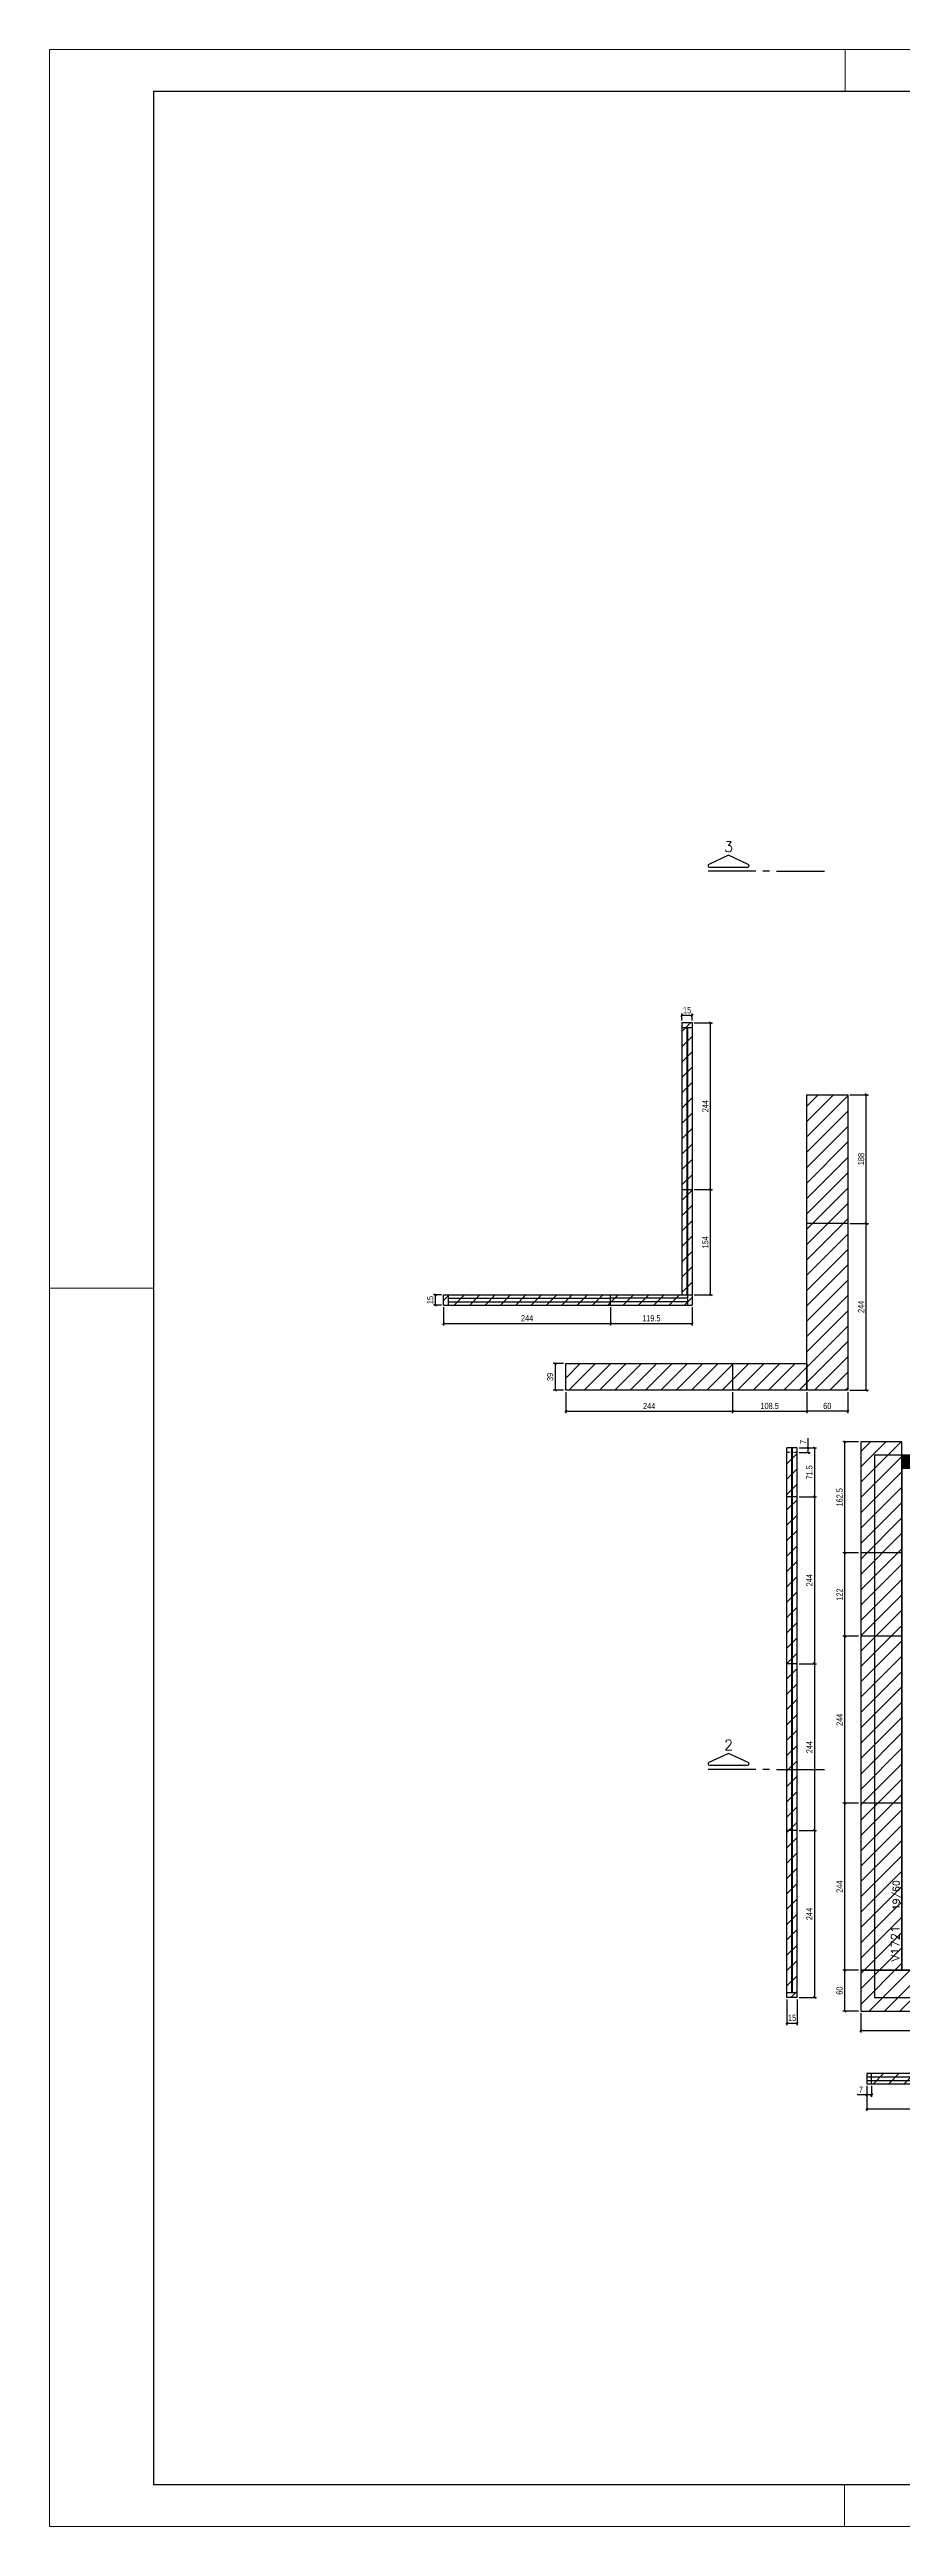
# Model space of a CAD drawing. Extents: x 1860 to 8661, y -614 to 3008.
# Drawn here: x 1860 to 3107, y -614 to 3008 of the extents above; entities that cross this region are included whole.
import ezdxf
from ezdxf.enums import TextEntityAlignment as Align

# ---------------------------------------------------------------- set-up
doc = ezdxf.new("R2010")
doc.units = 0
doc.linetypes.add('HIDDEN', pattern=[0.375, 0.25, -0.125])
for name, color, linetype in [('COTA', 241, 'Continuous'), ('F-CORTE-INDICAÇÃO', 4, 'Continuous'), ('F-DESNIVEL-1', 254, 'Continuous'), ('F-LAJES', 3, 'Continuous'), ('F-VIGAS', 3, 'Continuous'), ('F-VIGAS-DIM', 2, 'Continuous'), ('F-VIGAS-NOME', 4, 'Continuous'), ('Painéis', 200, 'Continuous'), ('SARR_2.2x7', 40, 'Continuous')]:
    doc.layers.add(name, color=color, linetype=linetype)
doc.layers.add('FOLHA', color=255, linetype='Continuous', lineweight=5)
doc.layers.add('Hachura', color=251, linetype='Continuous', lineweight=9)
doc.styles.add('COTA TECNICA-50', font='techl___.ttf', dxfattribs={"height": 9})
doc.styles.add('MCP', font='romans.shx')
doc.styles.add('ROMANS', font='romans.shx')
doc.dimstyles.new('COTA PAINEL-50', dxfattribs={"dimtxt": 9, "dimasz": 3, "dimexe": 3, "dimexo": 3, "dimgap": 3, "dimtad": 1, "dimdec": 1, "dimzin": 12, "dimdsep": 46, "dimtxsty": 'COTA TECNICA-50', "dimblk1": 'OBLIQUE', "dimblk2": 'OBLIQUE', "dimsah": 1, "dimcen": 0.9, "dimclrd": 4, "dimclre": 4, "dimclrt": 240, "dimadec": 1, "dimazin": 3, "dimtfac": 1, "dimtdec": 1, "dimtmove": 0, "dimatfit": 3, "dimfxl": 1, "dimtolj": 1, "dimtzin": 12, "dimarcsym": 0})

# ---------------------------------------------------------------- blocks, each defined once
blk = doc.blocks.new('*U39')
at = {"layer": 'F-CORTE-INDICAÇÃO'}
for p, q in [((-100, 0), (-170, 0)), ((-80, 0), (-90, 0)), ((-70, 0), (0, 0))]:
    blk.add_line(p, q, dxfattribs=at)
blk.add_lwpolyline([(-112, 6, 0.802585), (-111.2, 9.8), (-140, 23.3), (-168.8, 9.8, 0.802585), (-168, 6)], format="xyb", close=True, dxfattribs=at)
at = {"layer": 'F-CORTE-INDICAÇÃO', "style": 'ROMANS'}
blk.add_attdef('CORTE', text='', height=15, dxfattribs=at).set_placement((-140, 35.8), align=Align.MIDDLE_CENTER)
at = {"layer": 'F-CORTE-INDICAÇÃO', "color": 2, "style": 'ROMANS'}
blk.add_attdef('FOLHA', text='', height=12, dxfattribs=at).set_placement((-140, -10), align=Align.MIDDLE_CENTER)
blk = doc.blocks.new('_Oblique')
at = {"color": 0, "linetype": 'ByBlock', "lineweight": -2}
blk.add_line((-0.5, -0.5), (0.5, 0.5), dxfattribs=at)
blk = doc.blocks.new('*D1385')
at = {"layer": 'COTA', "color": 4, "lineweight": -2, "transparency": 16777216}
for p, q in [((3045.9, 136.8), (3045.9, 108.5)), ((3045.9, 111.5), (3289.9, 111.5)), ((3289.9, 136.8), (3289.9, 108.5))]:
    blk.add_line(p, q, dxfattribs=at)
at = {"layer": 'Defpoints', "color": 0, "transparency": 16777216}
for p in [(3045.9, 139.8), (3289.9, 139.8), (3289.9, 111.5)]:
    blk.add_point(p, dxfattribs=at)
at = {"layer": 'COTA', "color": 4, "lineweight": -2, "transparency": 16777216, "xscale": 3, "yscale": 3, "zscale": 3, "rotation": 180}
blk.add_blockref('_Oblique', (3045.9, 111.5), dxfattribs=at)
at = {"layer": 'COTA', "color": 4, "lineweight": -2, "transparency": 16777216, "xscale": 3, "yscale": 3, "zscale": 3}
blk.add_blockref('_Oblique', (3289.9, 111.5), dxfattribs=at)
at = {"layer": 'COTA', "color": 240, "transparency": 16777216, "insert": (3167.9, 119.1), "char_height": 9, "attachment_point": 5, "style": 'COTA TECNICA-50'}
blk.add_mtext('\\A1;244', dxfattribs=at)
blk = doc.blocks.new('*D1339')
at = {"layer": 'COTA', "color": 4, "lineweight": -2, "transparency": 16777216}
for p, q in [((3042.9, 199.8), (3019.6, 199.8)), ((3022.6, 139.8), (3022.6, 199.8)), ((3042.9, 139.8), (3019.6, 139.8))]:
    blk.add_line(p, q, dxfattribs=at)
at = {"layer": 'Defpoints', "color": 0, "transparency": 16777216}
for p in [(3022.6, 199.8), (3045.9, 199.8), (3045.9, 139.8)]:
    blk.add_point(p, dxfattribs=at)
at = {"layer": 'COTA', "color": 4, "lineweight": -2, "transparency": 16777216, "xscale": 3, "yscale": 3, "zscale": 3}
for p, rotation in [((3022.6, 199.8), 90), ((3022.6, 139.8), 270)]:
    blk.add_blockref('_Oblique', p, dxfattribs=dict(at, rotation=rotation))
at = {"layer": 'COTA', "color": 240, "transparency": 16777216, "insert": (3015, 169.8), "char_height": 9, "attachment_point": 5, "rotation": 90, "style": 'COTA TECNICA-50'}
blk.add_mtext('\\A1;60', dxfattribs=at)
blk = doc.blocks.new('*D1395')
at = {"layer": 'COTA', "color": 4, "lineweight": -2, "transparency": 16777216}
for p, q in [((3042.9, 443.8), (3019.6, 443.8)), ((3022.6, 199.8), (3022.6, 443.8)), ((3042.9, 199.8), (3019.6, 199.8))]:
    blk.add_line(p, q, dxfattribs=at)
at = {"layer": 'Defpoints', "color": 0, "transparency": 16777216}
for p in [(3022.6, 443.8), (3045.9, 443.8), (3045.9, 199.8)]:
    blk.add_point(p, dxfattribs=at)
at = {"layer": 'COTA', "color": 4, "lineweight": -2, "transparency": 16777216, "xscale": 3, "yscale": 3, "zscale": 3}
for p, rotation in [((3022.6, 443.8), 90), ((3022.6, 199.8), 270)]:
    blk.add_blockref('_Oblique', p, dxfattribs=dict(at, rotation=rotation))
at = {"layer": 'COTA', "color": 240, "transparency": 16777216, "insert": (3015, 321.8), "char_height": 9, "attachment_point": 5, "rotation": 90, "style": 'COTA TECNICA-50'}
blk.add_mtext('\\A1;244', dxfattribs=at)
blk = doc.blocks.new('*D1396')
at = {"layer": 'COTA', "color": 4, "lineweight": -2, "transparency": 16777216}
for p, q in [((3042.9, 687.8), (3019.6, 687.8)), ((3022.6, 443.8), (3022.6, 687.8)), ((3042.9, 443.8), (3019.6, 443.8))]:
    blk.add_line(p, q, dxfattribs=at)
at = {"layer": 'Defpoints', "color": 0, "transparency": 16777216}
for p in [(3022.6, 687.8), (3045.9, 687.8), (3045.9, 443.8)]:
    blk.add_point(p, dxfattribs=at)
at = {"layer": 'COTA', "color": 4, "lineweight": -2, "transparency": 16777216, "xscale": 3, "yscale": 3, "zscale": 3}
for p, rotation in [((3022.6, 687.8), 90), ((3022.6, 443.8), 270)]:
    blk.add_blockref('_Oblique', p, dxfattribs=dict(at, rotation=rotation))
at = {"layer": 'COTA', "color": 240, "transparency": 16777216, "insert": (3015, 565.8), "char_height": 9, "attachment_point": 5, "rotation": 90, "style": 'COTA TECNICA-50'}
blk.add_mtext('\\A1;244', dxfattribs=at)
blk = doc.blocks.new('*D1397')
at = {"layer": 'COTA', "color": 4, "lineweight": -2, "transparency": 16777216}
for p, q in [((3042.9, 809.8), (3019.6, 809.8)), ((3022.6, 687.8), (3022.6, 809.8)), ((3042.9, 687.8), (3019.6, 687.8))]:
    blk.add_line(p, q, dxfattribs=at)
at = {"layer": 'Defpoints', "color": 0, "transparency": 16777216}
for p in [(3022.6, 809.8), (3045.9, 809.8), (3045.9, 687.8)]:
    blk.add_point(p, dxfattribs=at)
at = {"layer": 'COTA', "color": 4, "lineweight": -2, "transparency": 16777216, "xscale": 3, "yscale": 3, "zscale": 3}
for p, rotation in [((3022.6, 809.8), 90), ((3022.6, 687.8), 270)]:
    blk.add_blockref('_Oblique', p, dxfattribs=dict(at, rotation=rotation))
at = {"layer": 'COTA', "color": 240, "transparency": 16777216, "insert": (3015, 748.8), "char_height": 9, "attachment_point": 5, "rotation": 90, "style": 'COTA TECNICA-50'}
blk.add_mtext('\\A1;122', dxfattribs=at)
blk = doc.blocks.new('*D1398')
at = {"layer": 'COTA', "color": 4, "lineweight": -2, "transparency": 16777216}
for p, q in [((3042.9, 972.3), (3019.6, 972.3)), ((3022.6, 809.8), (3022.6, 972.3)), ((3042.9, 809.8), (3019.6, 809.8))]:
    blk.add_line(p, q, dxfattribs=at)
at = {"layer": 'Defpoints', "color": 0, "transparency": 16777216}
for p in [(3022.6, 972.3), (3045.9, 972.3), (3045.9, 809.8)]:
    blk.add_point(p, dxfattribs=at)
at = {"layer": 'COTA', "color": 4, "lineweight": -2, "transparency": 16777216, "xscale": 3, "yscale": 3, "zscale": 3}
for p, rotation in [((3022.6, 972.3), 90), ((3022.6, 809.8), 270)]:
    blk.add_blockref('_Oblique', p, dxfattribs=dict(at, rotation=rotation))
at = {"layer": 'COTA', "color": 240, "transparency": 16777216, "insert": (3015, 891), "char_height": 9, "attachment_point": 5, "rotation": 90, "style": 'COTA TECNICA-50'}
blk.add_mtext('\\A1;162.5', dxfattribs=at)
blk = doc.blocks.new('*D1399')
at = {"layer": 'COTA', "color": 4, "lineweight": -2, "transparency": 16777216}
for p, q in [((2614.5, 1044.5), (2614.5, 1013.9)), ((2614.5, 1016.9), (2858.5, 1016.9)), ((2858.5, 1044.5), (2858.5, 1013.9))]:
    blk.add_line(p, q, dxfattribs=at)
at = {"layer": 'Defpoints', "color": 0, "transparency": 16777216}
for p in [(2614.5, 1047.5), (2858.5, 1047.5), (2858.5, 1016.9)]:
    blk.add_point(p, dxfattribs=at)
at = {"layer": 'COTA', "color": 4, "lineweight": -2, "transparency": 16777216, "xscale": 3, "yscale": 3, "zscale": 3, "rotation": 180}
blk.add_blockref('_Oblique', (2614.5, 1016.9), dxfattribs=at)
at = {"layer": 'COTA', "color": 4, "lineweight": -2, "transparency": 16777216, "xscale": 3, "yscale": 3, "zscale": 3}
blk.add_blockref('_Oblique', (2858.5, 1016.9), dxfattribs=at)
at = {"layer": 'COTA', "color": 240, "transparency": 16777216, "insert": (2736.5, 1024.5), "char_height": 9, "attachment_point": 5, "style": 'COTA TECNICA-50'}
blk.add_mtext('\\A1;244', dxfattribs=at)
blk = doc.blocks.new('*D1400')
at = {"layer": 'COTA', "color": 4, "lineweight": -2, "transparency": 16777216}
for p, q in [((2858.5, 1044.5), (2858.5, 1013.9)), ((2858.5, 1016.9), (2967, 1016.9)), ((2967, 1044.5), (2967, 1013.9))]:
    blk.add_line(p, q, dxfattribs=at)
at = {"layer": 'Defpoints', "color": 0, "transparency": 16777216}
for p in [(2858.5, 1047.5), (2967, 1047.5), (2967, 1016.9)]:
    blk.add_point(p, dxfattribs=at)
at = {"layer": 'COTA', "color": 4, "lineweight": -2, "transparency": 16777216, "xscale": 3, "yscale": 3, "zscale": 3, "rotation": 180}
blk.add_blockref('_Oblique', (2858.5, 1016.9), dxfattribs=at)
at = {"layer": 'COTA', "color": 4, "lineweight": -2, "transparency": 16777216, "xscale": 3, "yscale": 3, "zscale": 3}
blk.add_blockref('_Oblique', (2967, 1016.9), dxfattribs=at)
at = {"layer": 'COTA', "color": 240, "transparency": 16777216, "insert": (2912.7, 1024.5), "char_height": 9, "attachment_point": 5, "style": 'COTA TECNICA-50'}
blk.add_mtext('\\A1;108.5', dxfattribs=at)
blk = doc.blocks.new('*D1401')
at = {"layer": 'COTA', "color": 4, "lineweight": -2, "transparency": 16777216}
for p, q in [((2611.5, 1086.5), (2596.4, 1086.5)), ((2599.4, 1047.5), (2599.4, 1086.5)), ((2611.5, 1047.5), (2596.4, 1047.5))]:
    blk.add_line(p, q, dxfattribs=at)
at = {"layer": 'Defpoints', "color": 0, "transparency": 16777216}
for p in [(2599.4, 1086.5), (2614.5, 1086.5), (2614.5, 1047.5)]:
    blk.add_point(p, dxfattribs=at)
at = {"layer": 'COTA', "color": 4, "lineweight": -2, "transparency": 16777216, "xscale": 3, "yscale": 3, "zscale": 3}
for p, rotation in [((2599.4, 1086.5), 90), ((2599.4, 1047.5), 270)]:
    blk.add_blockref('_Oblique', p, dxfattribs=dict(at, rotation=rotation))
at = {"layer": 'COTA', "color": 240, "transparency": 16777216, "insert": (2591.7, 1067), "char_height": 9, "attachment_point": 5, "rotation": 90, "style": 'COTA TECNICA-50'}
blk.add_mtext('\\A1;39', dxfattribs=at)
blk = doc.blocks.new('*D1402')
at = {"layer": 'COTA', "color": 4, "lineweight": -2, "transparency": 16777216}
for p, q in [((3030, 1291.5), (3057.1, 1291.5)), ((3054.1, 1047.5), (3054.1, 1291.5)), ((3030, 1047.5), (3057.1, 1047.5))]:
    blk.add_line(p, q, dxfattribs=at)
at = {"layer": 'Defpoints', "color": 0, "transparency": 16777216}
for p in [(3027, 1291.5), (3054.1, 1291.5), (3027, 1047.5)]:
    blk.add_point(p, dxfattribs=at)
at = {"layer": 'COTA', "color": 4, "lineweight": -2, "transparency": 16777216, "xscale": 3, "yscale": 3, "zscale": 3}
for p, rotation in [((3054.1, 1291.5), 90), ((3054.1, 1047.5), 270)]:
    blk.add_blockref('_Oblique', p, dxfattribs=dict(at, rotation=rotation))
at = {"layer": 'COTA', "color": 240, "transparency": 16777216, "insert": (3046.5, 1169.5), "char_height": 9, "attachment_point": 5, "rotation": 90, "style": 'COTA TECNICA-50'}
blk.add_mtext('\\A1;244', dxfattribs=at)
blk = doc.blocks.new('*D1403')
at = {"layer": 'COTA', "color": 4, "lineweight": -2, "transparency": 16777216}
for p, q in [((3030, 1479.5), (3057.1, 1479.5)), ((3054.1, 1291.5), (3054.1, 1479.5)), ((3030, 1291.5), (3057.1, 1291.5))]:
    blk.add_line(p, q, dxfattribs=at)
at = {"layer": 'Defpoints', "color": 0, "transparency": 16777216}
for p in [(3027, 1479.5), (3054.1, 1479.5), (3027, 1291.5)]:
    blk.add_point(p, dxfattribs=at)
at = {"layer": 'COTA', "color": 4, "lineweight": -2, "transparency": 16777216, "xscale": 3, "yscale": 3, "zscale": 3}
for p, rotation in [((3054.1, 1479.5), 90), ((3054.1, 1291.5), 270)]:
    blk.add_blockref('_Oblique', p, dxfattribs=dict(at, rotation=rotation))
at = {"layer": 'COTA', "color": 240, "transparency": 16777216, "insert": (3046.5, 1385.5), "char_height": 9, "attachment_point": 5, "rotation": 90, "style": 'COTA TECNICA-50'}
blk.add_mtext('\\A1;188', dxfattribs=at)
blk = doc.blocks.new('*D1404')
at = {"layer": 'COTA', "color": 4, "lineweight": -2, "transparency": 16777216}
for p, q in [((2967, 1044.5), (2967, 1013.9)), ((3027, 1016.9), (2967, 1016.9)), ((3027, 1044.5), (3027, 1013.9))]:
    blk.add_line(p, q, dxfattribs=at)
at = {"layer": 'Defpoints', "color": 0, "transparency": 16777216}
for p in [(2967, 1047.5), (2967, 1016.9), (3027, 1047.5)]:
    blk.add_point(p, dxfattribs=at)
at = {"layer": 'COTA', "color": 4, "lineweight": -2, "transparency": 16777216, "xscale": 3, "yscale": 3, "zscale": 3, "rotation": 180}
blk.add_blockref('_Oblique', (2967, 1016.9), dxfattribs=at)
at = {"layer": 'COTA', "color": 4, "lineweight": -2, "transparency": 16777216, "xscale": 3, "yscale": 3, "zscale": 3}
blk.add_blockref('_Oblique', (3027, 1016.9), dxfattribs=at)
at = {"layer": 'COTA', "color": 240, "transparency": 16777216, "insert": (2997, 1024.5), "char_height": 9, "attachment_point": 5, "style": 'COTA TECNICA-50'}
blk.add_mtext('\\A1;60', dxfattribs=at)
blk = doc.blocks.new('*D1419')
at = {"layer": 'COTA', "color": 4, "lineweight": -2, "transparency": 16777216}
for p, q in [((2436, 1168.9), (2436, 1142.2)), ((2680, 1168.9), (2680, 1142.2)), ((2436, 1145.2), (2680, 1145.2))]:
    blk.add_line(p, q, dxfattribs=at)
at = {"layer": 'Defpoints', "color": 0, "transparency": 16777216}
for p in [(2436, 1171.9), (2680, 1171.9), (2680, 1145.2)]:
    blk.add_point(p, dxfattribs=at)
at = {"layer": 'COTA', "color": 4, "lineweight": -2, "transparency": 16777216, "xscale": 3, "yscale": 3, "zscale": 3, "rotation": 180}
blk.add_blockref('_Oblique', (2436, 1145.2), dxfattribs=at)
at = {"layer": 'COTA', "color": 4, "lineweight": -2, "transparency": 16777216, "xscale": 3, "yscale": 3, "zscale": 3}
blk.add_blockref('_Oblique', (2680, 1145.2), dxfattribs=at)
at = {"layer": 'COTA', "color": 240, "transparency": 16777216, "insert": (2558, 1152.8), "char_height": 9, "attachment_point": 5, "style": 'COTA TECNICA-50'}
blk.add_mtext('\\A1;244', dxfattribs=at)
blk = doc.blocks.new('*D1420')
at = {"layer": 'COTA', "color": 4, "lineweight": -2, "transparency": 16777216}
for p, q in [((2680, 1168.9), (2680, 1142.2)), ((2799.5, 1168.9), (2799.5, 1142.2)), ((2680, 1145.2), (2799.5, 1145.2))]:
    blk.add_line(p, q, dxfattribs=at)
at = {"layer": 'Defpoints', "color": 0, "transparency": 16777216}
for p in [(2680, 1171.9), (2799.5, 1171.9), (2799.5, 1145.2)]:
    blk.add_point(p, dxfattribs=at)
at = {"layer": 'COTA', "color": 4, "lineweight": -2, "transparency": 16777216, "xscale": 3, "yscale": 3, "zscale": 3, "rotation": 180}
blk.add_blockref('_Oblique', (2680, 1145.2), dxfattribs=at)
at = {"layer": 'COTA', "color": 4, "lineweight": -2, "transparency": 16777216, "xscale": 3, "yscale": 3, "zscale": 3}
blk.add_blockref('_Oblique', (2799.5, 1145.2), dxfattribs=at)
at = {"layer": 'COTA', "color": 240, "transparency": 16777216, "insert": (2739.7, 1152.8), "char_height": 9, "attachment_point": 5, "style": 'COTA TECNICA-50'}
blk.add_mtext('\\A1;119.5', dxfattribs=at)
blk = doc.blocks.new('*D1421')
at = {"layer": 'COTA', "color": 4, "lineweight": -2, "transparency": 16777216}
for p, q in [((2802.5, 1340.9), (2829.3, 1340.9)), ((2826.3, 1186.9), (2826.3, 1340.9)), ((2802.5, 1186.9), (2829.3, 1186.9))]:
    blk.add_line(p, q, dxfattribs=at)
at = {"layer": 'Defpoints', "color": 0, "transparency": 16777216}
for p in [(2799.5, 1340.9), (2826.3, 1340.9), (2799.5, 1186.9)]:
    blk.add_point(p, dxfattribs=at)
at = {"layer": 'COTA', "color": 4, "lineweight": -2, "transparency": 16777216, "xscale": 3, "yscale": 3, "zscale": 3}
for p, rotation in [((2826.3, 1340.9), 90), ((2826.3, 1186.9), 270)]:
    blk.add_blockref('_Oblique', p, dxfattribs=dict(at, rotation=rotation))
at = {"layer": 'COTA', "color": 240, "transparency": 16777216, "insert": (2818.7, 1263.9), "char_height": 9, "attachment_point": 5, "rotation": 90, "style": 'COTA TECNICA-50'}
blk.add_mtext('\\A1;154', dxfattribs=at)
blk = doc.blocks.new('*D1422')
at = {"layer": 'COTA', "color": 4, "lineweight": -2, "transparency": 16777216}
for p, q in [((2802.5, 1584.9), (2829.3, 1584.9)), ((2826.3, 1340.9), (2826.3, 1584.9)), ((2802.5, 1340.9), (2829.3, 1340.9))]:
    blk.add_line(p, q, dxfattribs=at)
at = {"layer": 'Defpoints', "color": 0, "transparency": 16777216}
for p in [(2799.5, 1584.9), (2826.3, 1584.9), (2799.5, 1340.9)]:
    blk.add_point(p, dxfattribs=at)
at = {"layer": 'COTA', "color": 4, "lineweight": -2, "transparency": 16777216, "xscale": 3, "yscale": 3, "zscale": 3}
for p, rotation in [((2826.3, 1584.9), 90), ((2826.3, 1340.9), 270)]:
    blk.add_blockref('_Oblique', p, dxfattribs=dict(at, rotation=rotation))
at = {"layer": 'COTA', "color": 240, "transparency": 16777216, "insert": (2818.7, 1462.9), "char_height": 9, "attachment_point": 5, "rotation": 90, "style": 'COTA TECNICA-50'}
blk.add_mtext('\\A1;244', dxfattribs=at)
blk = doc.blocks.new('*D1423')
at = {"layer": 'COTA', "color": 4, "lineweight": -2, "transparency": 16777216}
for p, q in [((2784.5, 1587.9), (2784.5, 1598.5)), ((2799.5, 1595.5), (2784.5, 1595.5)), ((2799.5, 1587.9), (2799.5, 1598.5))]:
    blk.add_line(p, q, dxfattribs=at)
at = {"layer": 'Defpoints', "color": 0, "transparency": 16777216}
for p in [(2784.5, 1595.5), (2784.5, 1584.9), (2799.5, 1584.9)]:
    blk.add_point(p, dxfattribs=at)
at = {"layer": 'COTA', "color": 4, "lineweight": -2, "transparency": 16777216, "xscale": 3, "yscale": 3, "zscale": 3, "rotation": 180}
blk.add_blockref('_Oblique', (2784.5, 1595.5), dxfattribs=at)
at = {"layer": 'COTA', "color": 4, "lineweight": -2, "transparency": 16777216, "xscale": 3, "yscale": 3, "zscale": 3}
blk.add_blockref('_Oblique', (2799.5, 1595.5), dxfattribs=at)
at = {"layer": 'COTA', "color": 240, "transparency": 16777216, "insert": (2792, 1603.1), "char_height": 9, "attachment_point": 5, "style": 'COTA TECNICA-50'}
blk.add_mtext('\\A1;15', dxfattribs=at)
blk = doc.blocks.new('*D1424')
at = {"layer": 'COTA', "color": 4, "lineweight": -2, "transparency": 16777216}
for p, q in [((2433, 1186.9), (2421, 1186.9)), ((2433, 1171.9), (2421, 1171.9)), ((2424, 1171.9), (2424, 1186.9))]:
    blk.add_line(p, q, dxfattribs=at)
at = {"layer": 'Defpoints', "color": 0, "transparency": 16777216}
for p in [(2424, 1186.9), (2436, 1186.9), (2436, 1171.9)]:
    blk.add_point(p, dxfattribs=at)
at = {"layer": 'COTA', "color": 4, "lineweight": -2, "transparency": 16777216, "xscale": 3, "yscale": 3, "zscale": 3}
for p, rotation in [((2424, 1186.9), 90), ((2424, 1171.9), 270)]:
    blk.add_blockref('_Oblique', p, dxfattribs=dict(at, rotation=rotation))
at = {"layer": 'COTA', "color": 240, "transparency": 16777216, "insert": (2416.4, 1179.4), "char_height": 9, "attachment_point": 5, "rotation": 90, "style": 'COTA TECNICA-50'}
blk.add_mtext('\\A1;15', dxfattribs=at)
blk = doc.blocks.new('*D1345')
at = {"layer": 'COTA', "color": 4, "lineweight": -2, "transparency": 16777216}
for p, q in [((3054.9, 30.6), (3054.9, -6)), ((3298.9, 30.6), (3298.9, -6)), ((3054.9, -3), (3298.9, -3))]:
    blk.add_line(p, q, dxfattribs=at)
at = {"layer": 'Defpoints', "color": 0, "transparency": 16777216}
for p in [(3054.9, 33.6), (3298.9, 33.6), (3298.9, -3)]:
    blk.add_point(p, dxfattribs=at)
at = {"layer": 'COTA', "color": 4, "lineweight": -2, "transparency": 16777216, "xscale": 3, "yscale": 3, "zscale": 3, "rotation": 180}
blk.add_blockref('_Oblique', (3054.9, -3), dxfattribs=at)
at = {"layer": 'COTA', "color": 4, "lineweight": -2, "transparency": 16777216, "xscale": 3, "yscale": 3, "zscale": 3}
blk.add_blockref('_Oblique', (3298.9, -3), dxfattribs=at)
at = {"layer": 'COTA', "color": 240, "transparency": 16777216, "insert": (3176.9, 4.6), "char_height": 9, "attachment_point": 5, "style": 'COTA TECNICA-50'}
blk.add_mtext('\\A1;244', dxfattribs=at)
blk = doc.blocks.new('*D1317')
at = {"layer": 'COTA', "color": 4, "lineweight": -2, "transparency": 16777216}
for p, q in [((3054.9, 17.3), (3040.7, 17.3)), ((3054.9, 30.6), (3054.9, 14.3)), ((3061.9, 17.3), (3054.9, 17.3)), ((3061.9, 30.6), (3061.9, 14.3))]:
    blk.add_line(p, q, dxfattribs=at)
at = {"layer": 'Defpoints', "color": 0, "transparency": 16777216}
for p in [(3054.9, 33.6), (3054.9, 17.3), (3061.9, 33.6)]:
    blk.add_point(p, dxfattribs=at)
at = {"layer": 'COTA', "color": 4, "lineweight": -2, "transparency": 16777216, "xscale": 3, "yscale": 3, "zscale": 3, "rotation": 180}
blk.add_blockref('_Oblique', (3054.9, 17.3), dxfattribs=at)
at = {"layer": 'COTA', "color": 4, "lineweight": -2, "transparency": 16777216, "xscale": 3, "yscale": 3, "zscale": 3}
blk.add_blockref('_Oblique', (3061.9, 17.3), dxfattribs=at)
at = {"layer": 'COTA', "color": 240, "transparency": 16777216, "insert": (3046.3, 24.9), "char_height": 9, "attachment_point": 5, "style": 'COTA TECNICA-50'}
blk.add_mtext('\\A1;7', dxfattribs=at)
blk = doc.blocks.new('*D1355')
at = {"layer": 'COTA', "color": 4, "lineweight": -2, "transparency": 16777216}
for p, q in [((2938, 156.8), (2938, 119.3)), ((2953, 156.8), (2953, 119.3)), ((2938, 122.3), (2953, 122.3))]:
    blk.add_line(p, q, dxfattribs=at)
at = {"layer": 'Defpoints', "color": 0, "transparency": 16777216}
for p in [(2938, 159.8), (2953, 159.8), (2953, 122.3)]:
    blk.add_point(p, dxfattribs=at)
at = {"layer": 'COTA', "color": 4, "lineweight": -2, "transparency": 16777216, "xscale": 3, "yscale": 3, "zscale": 3, "rotation": 180}
blk.add_blockref('_Oblique', (2938, 122.3), dxfattribs=at)
at = {"layer": 'COTA', "color": 4, "lineweight": -2, "transparency": 16777216, "xscale": 3, "yscale": 3, "zscale": 3}
blk.add_blockref('_Oblique', (2953, 122.3), dxfattribs=at)
at = {"layer": 'COTA', "color": 240, "transparency": 16777216, "insert": (2945.5, 129.9), "char_height": 9, "attachment_point": 5, "style": 'COTA TECNICA-50'}
blk.add_mtext('\\A1;15', dxfattribs=at)
blk = doc.blocks.new('*D1318')
at = {"layer": 'COTA', "color": 4, "lineweight": -2, "transparency": 16777216}
for p, q in [((2956, 963.3), (2972.2, 963.3)), ((2956, 956.3), (2972.2, 956.3)), ((2969.2, 963.3), (2969.2, 977.4)), ((2969.2, 956.3), (2969.2, 963.3))]:
    blk.add_line(p, q, dxfattribs=at)
at = {"layer": 'Defpoints', "color": 0, "transparency": 16777216}
for p in [(2953, 963.3), (2953, 956.3), (2969.2, 963.3)]:
    blk.add_point(p, dxfattribs=at)
at = {"layer": 'COTA', "color": 4, "lineweight": -2, "transparency": 16777216, "xscale": 3, "yscale": 3, "zscale": 3}
for p, rotation in [((2969.2, 963.3), 90), ((2969.2, 956.3), 270)]:
    blk.add_blockref('_Oblique', p, dxfattribs=dict(at, rotation=rotation))
at = {"layer": 'COTA', "color": 240, "transparency": 16777216, "insert": (2961.6, 971.9), "char_height": 9, "attachment_point": 5, "rotation": 90, "style": 'COTA TECNICA-50'}
blk.add_mtext('\\A1;7', dxfattribs=at)
blk = doc.blocks.new('*D1319')
at = {"layer": 'COTA', "color": 4, "lineweight": -2, "transparency": 16777216}
for p, q in [((2956, 963.3), (2981.5, 963.3)), ((2978.5, 963.3), (2978.5, 891.8)), ((2956, 891.8), (2981.5, 891.8))]:
    blk.add_line(p, q, dxfattribs=at)
at = {"layer": 'Defpoints', "color": 0, "transparency": 16777216}
for p in [(2953, 963.3), (2953, 891.8), (2978.5, 891.8)]:
    blk.add_point(p, dxfattribs=at)
at = {"layer": 'COTA', "color": 4, "lineweight": -2, "transparency": 16777216, "xscale": 3, "yscale": 3, "zscale": 3}
for p, rotation in [((2978.5, 963.3), 90), ((2978.5, 891.8), 270)]:
    blk.add_blockref('_Oblique', p, dxfattribs=dict(at, rotation=rotation))
at = {"layer": 'COTA', "color": 240, "transparency": 16777216, "insert": (2970.9, 927.5), "char_height": 9, "attachment_point": 5, "rotation": 90, "style": 'COTA TECNICA-50'}
blk.add_mtext('\\A1;71.5', dxfattribs=at)
blk = doc.blocks.new('*D1320')
at = {"layer": 'COTA', "color": 4, "lineweight": -2, "transparency": 16777216}
for p, q in [((2956, 891.8), (2981.5, 891.8)), ((2978.5, 891.8), (2978.5, 647.8)), ((2956, 647.8), (2981.5, 647.8))]:
    blk.add_line(p, q, dxfattribs=at)
at = {"layer": 'Defpoints', "color": 0, "transparency": 16777216}
for p in [(2953, 891.8), (2953, 647.8), (2978.5, 647.8)]:
    blk.add_point(p, dxfattribs=at)
at = {"layer": 'COTA', "color": 4, "lineweight": -2, "transparency": 16777216, "xscale": 3, "yscale": 3, "zscale": 3}
for p, rotation in [((2978.5, 891.8), 90), ((2978.5, 647.8), 270)]:
    blk.add_blockref('_Oblique', p, dxfattribs=dict(at, rotation=rotation))
at = {"layer": 'COTA', "color": 240, "transparency": 16777216, "insert": (2970.9, 769.8), "char_height": 9, "attachment_point": 5, "rotation": 90, "style": 'COTA TECNICA-50'}
blk.add_mtext('\\A1;244', dxfattribs=at)
blk = doc.blocks.new('*D1321')
at = {"layer": 'COTA', "color": 4, "lineweight": -2, "transparency": 16777216}
for p, q in [((2956, 647.8), (2981.5, 647.8)), ((2978.5, 647.8), (2978.5, 403.8)), ((2956, 403.8), (2981.5, 403.8))]:
    blk.add_line(p, q, dxfattribs=at)
at = {"layer": 'Defpoints', "color": 0, "transparency": 16777216}
for p in [(2953, 647.8), (2953, 403.8), (2978.5, 403.8)]:
    blk.add_point(p, dxfattribs=at)
at = {"layer": 'COTA', "color": 4, "lineweight": -2, "transparency": 16777216, "xscale": 3, "yscale": 3, "zscale": 3}
for p, rotation in [((2978.5, 647.8), 90), ((2978.5, 403.8), 270)]:
    blk.add_blockref('_Oblique', p, dxfattribs=dict(at, rotation=rotation))
at = {"layer": 'COTA', "color": 240, "transparency": 16777216, "insert": (2970.9, 525.8), "char_height": 9, "attachment_point": 5, "rotation": 90, "style": 'COTA TECNICA-50'}
blk.add_mtext('\\A1;244', dxfattribs=at)
blk = doc.blocks.new('*D1322')
at = {"layer": 'COTA', "color": 4, "lineweight": -2, "transparency": 16777216}
for p, q in [((2956, 403.8), (2981.5, 403.8)), ((2978.5, 403.8), (2978.5, 159.8)), ((2956, 159.8), (2981.5, 159.8))]:
    blk.add_line(p, q, dxfattribs=at)
at = {"layer": 'Defpoints', "color": 0, "transparency": 16777216}
for p in [(2953, 403.8), (2953, 159.8), (2978.5, 159.8)]:
    blk.add_point(p, dxfattribs=at)
at = {"layer": 'COTA', "color": 4, "lineweight": -2, "transparency": 16777216, "xscale": 3, "yscale": 3, "zscale": 3}
for p, rotation in [((2978.5, 403.8), 90), ((2978.5, 159.8), 270)]:
    blk.add_blockref('_Oblique', p, dxfattribs=dict(at, rotation=rotation))
at = {"layer": 'COTA', "color": 240, "transparency": 16777216, "insert": (2970.9, 281.8), "char_height": 9, "attachment_point": 5, "rotation": 90, "style": 'COTA TECNICA-50'}
blk.add_mtext('\\A1;244', dxfattribs=at)

msp = doc.modelspace()

# ---------------------------------------------------------------- hatches: boundary and pattern name
at = {"layer": 'Hachura', "linetype": 'ByBlock'}
h = msp.add_hatch(dxfattribs=at)
h.set_pattern_fill('ANSI31', color=256, scale=5)
h.paths.add_polyline_path([(2799.47, 1584.95), (2784.47, 1584.95), (2784.47, 1340.95), (2799.47, 1340.95)])
h.paths.add_polyline_path([(2799.47, 1340.95), (2784.47, 1340.95), (2784.47, 1186.95), (2799.47, 1186.95)])
h.paths.add_polyline_path([(2799.47, 1171.95), (2799.47, 1186.95), (2679.97, 1186.95), (2679.97, 1171.95)])
h.paths.add_polyline_path([(2435.97, 1186.95), (2435.97, 1171.95), (2679.97, 1171.95), (2679.97, 1186.95)])
h.paths.add_polyline_path([(2614.46, 1086.46), (2614.46, 1047.46), (2858.46, 1047.46), (2858.46, 1086.46)])
h.paths.add_polyline_path([(2966.96, 1047.46), (2966.96, 1086.46), (2858.46, 1086.46), (2858.46, 1047.46)])
h.paths.add_polyline_path([(3026.96, 1291.46), (2966.96, 1291.46), (2966.96, 1047.46), (3026.96, 1047.46)])
h.paths.add_polyline_path([(3026.96, 1479.46), (2966.96, 1479.46), (2966.96, 1291.46), (3026.96, 1291.46)])
h = msp.add_hatch(dxfattribs=at)
h.set_pattern_fill('ANSI31', color=256, scale=5)
h.paths.add_polyline_path([(3045.87, 809.79), (3105.87, 809.79), (3105.87, 972.29), (3045.87, 972.29)])
h.paths.add_polyline_path([(3045.87, 687.79), (3105.87, 687.79), (3105.87, 809.79), (3045.87, 809.79)])
h.paths.add_polyline_path([(3105.87, 687.79), (3045.87, 687.79), (3045.87, 443.79), (3105.87, 443.79)])
h.paths.add_polyline_path([(3105.87, 443.79), (3045.87, 443.79), (3045.87, 199.79), (3105.87, 199.79)])
h.paths.add_polyline_path([(3289.87, 139.79), (3289.87, 199.79), (3045.87, 199.79), (3045.87, 139.79)])
h.paths.add_polyline_path([(3533.87, 139.79), (3533.87, 199.79), (3289.87, 199.79), (3289.87, 139.79)])
h.paths.add_polyline_path([(3533.87, 199.79), (3533.87, 139.79), (3777.87, 139.79), (3777.87, 199.79)])
h.paths.add_polyline_path([(3777.87, 199.79), (3777.87, 139.79), (4021.87, 139.79), (4021.87, 199.79)])
h.paths.add_polyline_path([(4265.87, 139.79), (4265.87, 199.79), (4021.87, 199.79), (4021.87, 139.79)])
h.paths.add_polyline_path([(4509.87, 139.79), (4509.87, 199.79), (4265.87, 199.79), (4265.87, 139.79)])
h.paths.add_polyline_path([(4509.87, 199.79), (4509.87, 139.79), (4753.87, 139.79), (4753.87, 199.79)])
h.paths.add_polyline_path([(4997.87, 139.79), (4997.87, 199.79), (4753.87, 199.79), (4753.87, 139.79)])
h.paths.add_polyline_path([(5241.87, 139.79), (5241.87, 199.79), (4997.87, 199.79), (4997.87, 139.79)])
h.paths.add_polyline_path([(5241.87, 199.79), (5241.87, 139.79), (5333.37, 139.79), (5333.37, 199.79)])
h.paths.add_polyline_path([(5348.37, 33.57), (5348.37, 48.57), (5250.87, 48.57), (5250.87, 33.57)])
h.paths.add_polyline_path([(5006.87, 48.57), (5006.87, 33.57), (5250.87, 33.57), (5250.87, 48.57)])
h.paths.add_polyline_path([(5006.87, 33.57), (5006.87, 48.57), (4762.87, 48.57), (4762.87, 33.57)])
h.paths.add_polyline_path([(4762.87, 33.57), (4762.87, 48.57), (4518.87, 48.57), (4518.87, 33.57)])
h.paths.add_polyline_path([(4518.87, 33.57), (4518.87, 48.57), (4274.87, 48.57), (4274.87, 33.57)])
h.paths.add_polyline_path([(4274.87, 33.57), (4274.87, 48.57), (4030.87, 48.57), (4030.87, 33.57)])
h.paths.add_polyline_path([(3786.87, 48.57), (3786.87, 33.57), (4030.87, 33.57), (4030.87, 48.57)])
h.paths.add_polyline_path([(3542.87, 48.57), (3542.87, 33.57), (3786.87, 33.57), (3786.87, 48.57)])
h.paths.add_polyline_path([(3542.87, 33.57), (3542.87, 48.57), (3298.87, 48.57), (3298.87, 33.57)])
h.paths.add_polyline_path([(3298.87, 33.57), (3298.87, 48.57), (3054.87, 48.57), (3054.87, 33.57)])
h.paths.add_polyline_path([(2938.02, 159.79), (2953.02, 159.79), (2953.02, 403.79), (2938.02, 403.79)])
h.paths.add_polyline_path([(2938.02, 403.79), (2953.02, 403.79), (2953.02, 647.79), (2938.02, 647.79)])
h.paths.add_polyline_path([(2938.02, 647.79), (2953.02, 647.79), (2953.02, 891.79), (2938.02, 891.79)])
h.paths.add_polyline_path([(2953.02, 963.29), (2938.02, 963.29), (2938.02, 891.79), (2953.02, 891.79)])

# ---------------------------------------------------------------- linework, layer by layer
at = {"color": 30}
for p, q in [((2012.11, 2946.69), (8600.49, 2946.69)), ((2012.11, -552.63), (2012.11, 2946.69)), ((8600.49, -552.63), (2012.11, -552.63))]:
    msp.add_line(p, q, dxfattribs=at)
at = {"layer": 'F-DESNIVEL-1', "linetype": 'Continuous'}
msp.add_solid([(3105.87, 933.39), (3105.87, 952.39), (3124.87, 933.39), (3124.87, 952.39)], dxfattribs=at)
at = {"layer": 'F-LAJES', "linetype": 'Continuous'}
for p, q in [((3105.87, 952.39), (3065.87, 952.39)), ((3065.87, 952.39), (3065.87, 179.89)), ((3065.87, 179.89), (3065.87, 159.89)), ((3065.87, 159.89), (5348.37, 159.89))]:
    msp.add_line(p, q, dxfattribs=at)
at = {"layer": 'F-VIGAS'}
for points in [[(3237.87, 952.39), (3105.87, 952.39)], [(3105.87, 952.39), (3105.87, 199.89)], [(3105.87, 933.39), (3237.87, 933.39)], [(3105.87, 199.89), (3195.37, 199.89)]]:
    msp.add_lwpolyline(points, dxfattribs=at)
at = {"layer": 'FOLHA'}
for p, q in [((1859.7, 3007.66), (8661.45, 3007.66)), ((3022.99, 3007.66), (3022.99, 2946.69)), ((2012.11, 1197.03), (1859.7, 1197.03)), ((3022.3, -552.63), (3022.3, -613.6)), ((8661.45, -613.6), (1859.7, -613.6))]:
    msp.add_line(p, q, dxfattribs=at)
at = {"layer": 'FOLHA', "lineweight": 5}
msp.add_line((1859.7, -613.6), (1859.7, 3007.66), dxfattribs=at)
at = {"layer": 'Painéis'}
for p, q in [((2784.47, 1584.95), (2784.47, 1186.95)), ((2784.47, 1584.95), (2799.47, 1584.95)), ((2799.47, 1584.95), (2799.47, 1171.95)), ((2784.47, 1340.95), (2799.47, 1340.95)), ((3026.96, 1291.46), (2966.96, 1291.46)), ((2435.97, 1186.95), (2799.47, 1186.95)), ((2435.97, 1171.95), (2435.97, 1186.95)), ((2435.97, 1171.95), (2799.47, 1171.95)), ((2679.97, 1171.95), (2679.97, 1186.95)), ((2858.46, 1086.46), (2858.46, 1047.46)), ((2938.02, 159.79), (2938.02, 963.29)), ((2953.02, 963.29), (2938.02, 963.29)), ((2953.02, 159.79), (2953.02, 963.29)), ((2953.02, 891.79), (2938.02, 891.79)), ((3105.87, 809.79), (3045.87, 809.79)), ((3105.87, 687.79), (3045.87, 687.79)), ((2953.02, 647.79), (2938.02, 647.79)), ((3105.87, 443.79), (3045.87, 443.79)), ((2953.02, 403.79), (2938.02, 403.79)), ((2953.02, 159.79), (2938.02, 159.79))]:
    msp.add_line(p, q, dxfattribs=at)
for points in [[(2966.96, 1479.46), (3026.96, 1479.46), (3026.96, 1047.46), (2966.96, 1047.46)], [(2614.46, 1086.46), (2966.96, 1086.46), (2966.96, 1047.46), (2614.46, 1047.46)], [(3045.87, 199.79), (3105.87, 199.79), (3105.87, 972.29), (3045.87, 972.29)], [(5333.37, 199.79), (3045.87, 199.79), (3045.87, 139.79), (5333.37, 139.79)], [(3054.87, 33.57), (5348.37, 33.57), (5348.37, 48.57), (3054.87, 48.57)]]:
    msp.add_lwpolyline(points, close=True, dxfattribs=at)
at = {"layer": 'SARR_2.2x7'}
for p, q in [((2784.47, 1577.95), (2799.47, 1577.95)), ((2791.47, 1577.95), (2791.47, 1340.95)), ((2792.47, 1577.95), (2792.47, 1340.95)), ((2791.47, 1340.95), (2791.47, 1186.95)), ((2792.47, 1340.95), (2792.47, 1186.95)), ((2442.97, 1171.95), (2442.97, 1186.95)), ((2442.97, 1181.95), (2679.97, 1181.95)), ((2442.97, 1176.95), (2679.97, 1176.95)), ((2792.47, 1181.95), (2679.97, 1181.95)), ((2792.47, 1176.95), (2679.97, 1176.95)), ((2792.47, 1186.95), (2792.47, 1171.95)), ((2945.02, 891.79), (2945.02, 963.29)), ((2946.02, 891.79), (2946.02, 963.29)), ((2945.02, 647.79), (2945.02, 891.79)), ((2946.02, 647.79), (2946.02, 891.79)), ((2945.02, 403.79), (2945.02, 647.79)), ((2946.02, 403.79), (2946.02, 647.79)), ((2945.02, 166.79), (2945.02, 403.79)), ((2946.02, 166.79), (2946.02, 403.79)), ((2953.02, 166.79), (2938.02, 166.79)), ((3054.87, 43.57), (3298.87, 43.57)), ((3054.87, 38.57), (3298.87, 38.57))]:
    msp.add_line(p, q, dxfattribs=at)
at = {"layer": 'SARR_2.2x7', "linetype": 'HIDDEN', "ltscale": 15}
for p, q in [((2953.02, 956.29), (2938.02, 956.29)), ((3061.87, 33.57), (3061.87, 48.57))]:
    msp.add_line(p, q, dxfattribs=at)

# ---------------------------------------------------------------- block references
at = {"layer": 'F-CORTE-INDICAÇÃO', "linetype": 'Continuous'}
ref = msp.add_blockref('*U39', (2992.72, 1806.35), dxfattribs=at)
ref.add_attrib('CORTE', '3', dxfattribs={"height": 15, "style": 'ROMANS'}).set_placement((2852.72, 1842.11), align=Align.MIDDLE_CENTER)
ref = msp.add_blockref('*U39', (2992.72, 493.28), dxfattribs=at)
ref.add_attrib('CORTE', '2', dxfattribs={"height": 15, "style": 'ROMANS'}).set_placement((2852.72, 529.04), align=Align.MIDDLE_CENTER)

# ---------------------------------------------------------------- texts
at = {"layer": 'F-VIGAS-DIM', "linetype": 'Continuous', "style": 'MCP'}
msp.add_text('19/60', height=10, rotation=90, dxfattribs=at).set_placement((3102.75, 287.39))
at = {"layer": 'F-VIGAS-NOME', "linetype": 'Continuous', "style": 'MCP'}
msp.add_text('V1721', height=12.5, rotation=90, dxfattribs=at).set_placement((3102.75, 212.39))

# ---------------------------------------------------------------- dimensions: what is measured, and where the dimension line sits
at = {"layer": 'COTA'}
for base, p1, p2, picture, middle in [((2784.47, 1595.46), (2799.47, 1584.95), (2784.47, 1584.95), '*D1423', (2791.97, 1603.06)), ((2679.97, 1145.22), (2435.97, 1171.95), (2679.97, 1171.95), '*D1419', (2557.97, 1152.79)), ((2858.46, 1016.93), (2614.46, 1047.46), (2858.46, 1047.46), '*D1399', (2736.46, 1024.49)), ((2966.96, 1016.93), (3026.96, 1047.46), (2966.96, 1047.46), '*D1404', (2996.96, 1024.52)), ((2953.02, 122.3), (2938.02, 159.79), (2953.02, 159.79), '*D1355', (2945.52, 129.9)), ((3289.87, 111.54), (3045.87, 139.79), (3289.87, 139.79), '*D1385', (3167.87, 119.11)), ((3054.87, 17.33), (3061.87, 33.57), (3054.87, 33.57), '*D1317', (3046.29, 24.9)), ((3298.87, -2.95), (3054.87, 33.57), (3298.87, 33.57), '*D1345', (3176.87, 4.61))]:
    dim = msp.add_linear_dim(base=base, p1=p1, p2=p2, dimstyle='COTA PAINEL-50', dxfattribs=at)
    dim.commit()
    dim.dimension.update_dxf_attribs({"geometry": picture, "text_midpoint": middle})
for base, p1, p2, picture, middle in [((2826.26, 1584.95), (2799.47, 1340.95), (2799.47, 1584.95), '*D1422', (2818.7, 1462.95)), ((3054.08, 1479.46), (3026.96, 1291.46), (3026.96, 1479.46), '*D1403', (3046.5, 1385.46)), ((2978.51, 647.79), (2953.02, 891.79), (2953.02, 647.79), '*D1320', (2970.94, 769.79)), ((3022.58, 809.79), (3045.87, 687.79), (3045.87, 809.79), '*D1397', (3015.03, 748.79)), ((3022.58, 687.79), (3045.87, 443.79), (3045.87, 687.79), '*D1396', (3015.02, 565.79)), ((2978.51, 403.79), (2953.02, 647.79), (2953.02, 403.79), '*D1321', (2970.94, 525.79)), ((2978.51, 159.79), (2953.02, 403.79), (2953.02, 159.79), '*D1322', (2970.94, 281.79))]:
    dim = msp.add_linear_dim(base=base, p1=p1, p2=p2, angle=90, dimstyle='COTA PAINEL-50', override={"dimtmove": 1}, dxfattribs=at)
    dim.commit()
    dim.dimension.update_dxf_attribs({"geometry": picture, "text_midpoint": middle})
for base, p1, p2, picture, middle in [((2826.26, 1340.95), (2799.47, 1186.95), (2799.47, 1340.95), '*D1421', (2818.67, 1263.95)), ((3054.08, 1291.46), (3026.96, 1047.46), (3026.96, 1291.46), '*D1402', (3046.52, 1169.46)), ((2424.01, 1186.95), (2435.97, 1171.95), (2435.97, 1186.95), '*D1424', (2416.41, 1179.45)), ((2599.38, 1086.46), (2614.46, 1047.46), (2614.46, 1086.46), '*D1401', (2591.65, 1066.96)), ((2969.17, 963.29), (2953.02, 956.29), (2953.02, 963.29), '*D1318', (2961.6, 971.87)), ((2978.51, 891.79), (2953.02, 963.29), (2953.02, 891.79), '*D1319', (2970.91, 927.54)), ((3022.58, 972.29), (3045.87, 809.79), (3045.87, 972.29), '*D1398', (3014.98, 891.04)), ((3022.58, 443.79), (3045.87, 199.79), (3045.87, 443.79), '*D1395', (3015.02, 321.79)), ((3022.58, 199.79), (3045.87, 139.79), (3045.87, 199.79), '*D1339', (3014.99, 169.79))]:
    dim = msp.add_linear_dim(base=base, p1=p1, p2=p2, angle=90, dimstyle='COTA PAINEL-50', dxfattribs=at)
    dim.commit()
    dim.dimension.update_dxf_attribs({"geometry": picture, "text_midpoint": middle})
for base, p1, p2, picture, middle in [((2799.47, 1145.22), (2679.97, 1171.95), (2799.47, 1171.95), '*D1420', (2739.72, 1152.84)), ((2966.96, 1016.93), (2858.46, 1047.46), (2966.96, 1047.46), '*D1400', (2912.71, 1024.55))]:
    dim = msp.add_linear_dim(base=base, p1=p1, p2=p2, dimstyle='COTA PAINEL-50', override={"dimtmove": 1}, dxfattribs=at)
    dim.commit()
    dim.dimension.update_dxf_attribs({"geometry": picture, "text_midpoint": middle})

doc.saveas('drawing.dxf')
